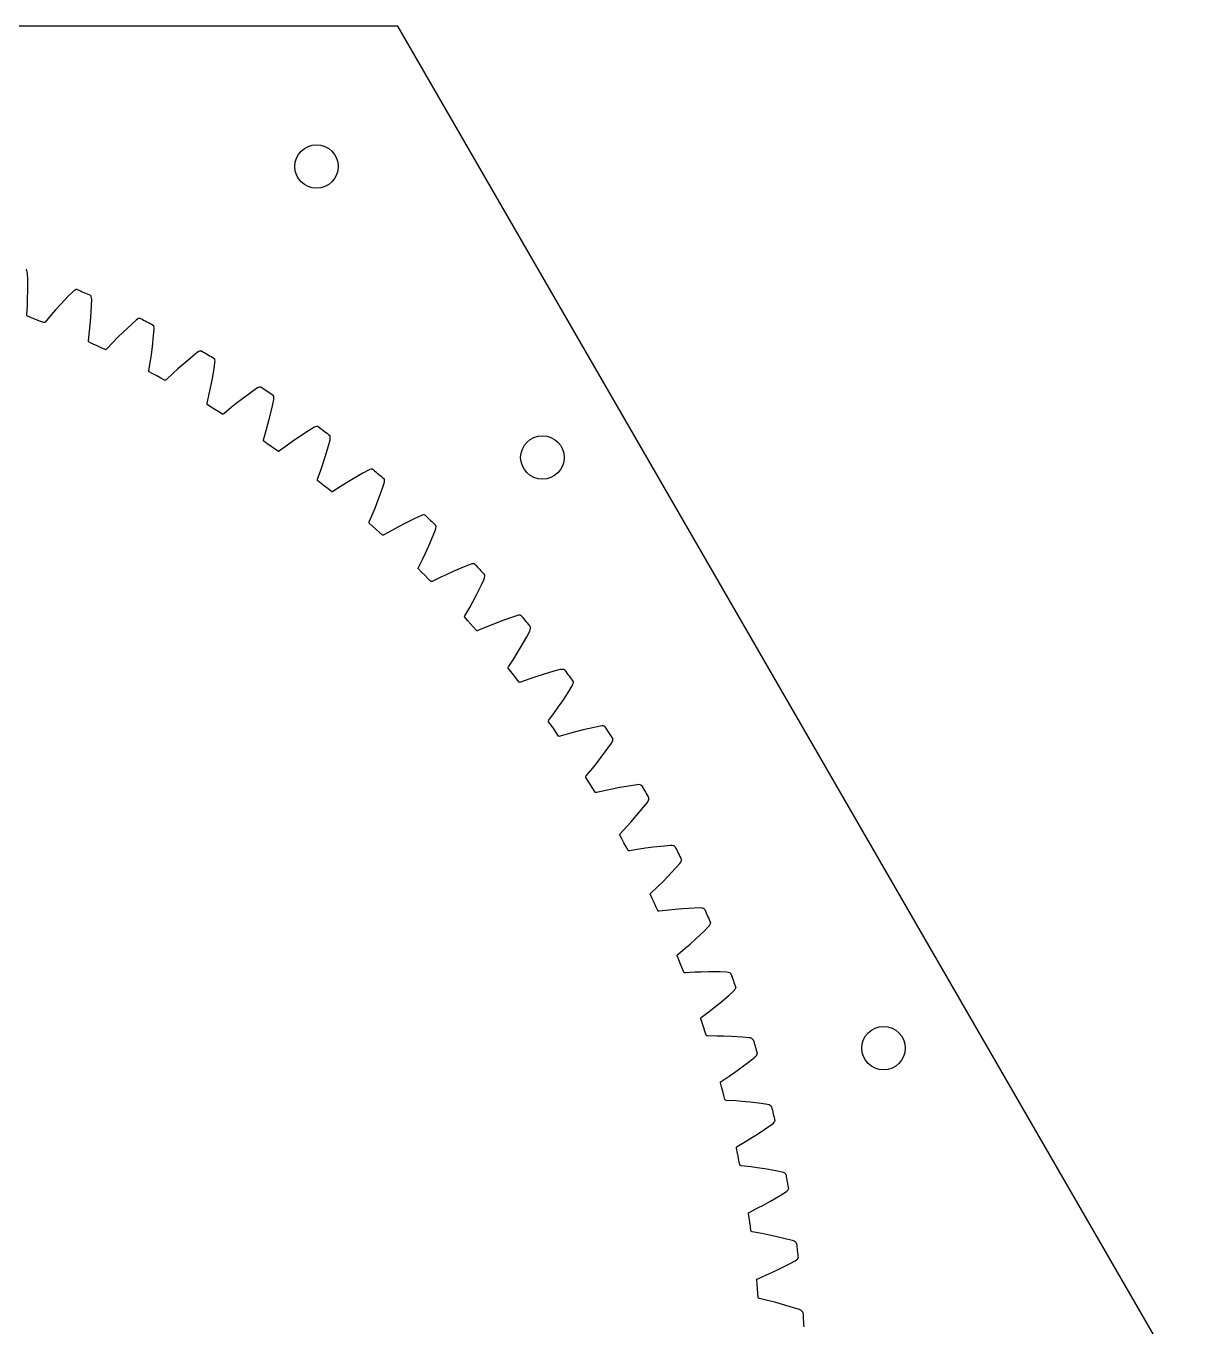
# Model space of a CAD drawing. Header units: inches. Extents: x -2.28 to 2.28, y -2.55 to 1.98.
# Drawn here: x 0.602 to 2.283, y 0.09 to 1.977 of the extents above; entities that cross this region are included whole.
import ezdxf

# ---------------------------------------------------------------- set-up
doc = ezdxf.new("R2010")
doc.units = ezdxf.units.IN
doc.header["$MEASUREMENT"] = 0

msp = doc.modelspace()

# ---------------------------------------------------------------- linework, layer by layer
at = {"color": 7, "linetype": 'Continuous', "lineweight": 25}
for p, q in [((1.1413, 1.9767), (-1.1413, 1.9767)), ((2.2825, 0), (1.1413, 1.9767)), ((0.603, 1.6235), (0.6025, 1.624)), ((0.6034, 1.6229), (0.603, 1.6235)), ((0.6038, 1.6222), (0.6034, 1.6229)), ((0.6043, 1.6204), (0.6038, 1.6222)), ((0.6046, 1.618), (0.6043, 1.6204)), ((0.6049, 1.6089), (0.6046, 1.618)), ((0.6049, 1.5925), (0.6049, 1.6089)), ((0.6047, 1.5812), (0.6049, 1.5925)), ((0.6641, 1.5853), (0.6529, 1.5735)), ((0.6706, 1.5918), (0.6641, 1.5853)), ((0.6724, 1.5933), (0.6706, 1.5918)), ((0.6741, 1.5943), (0.6724, 1.5933)), ((0.6748, 1.5945), (0.6741, 1.5943)), ((0.6755, 1.5947), (0.6748, 1.5945)), ((0.6762, 1.5947), (0.6755, 1.5947)), ((0.6768, 1.5946), (0.6762, 1.5947)), ((0.6963, 1.5857), (0.6959, 1.5862)), ((0.6967, 1.5851), (0.6963, 1.5857)), ((0.6971, 1.5843), (0.6967, 1.5851)), ((0.6036, 1.5579), (0.6044, 1.572)), ((0.6044, 1.572), (0.6047, 1.5812)), ((0.6529, 1.5735), (0.6453, 1.5651)), ((0.6965, 1.5547), (0.6974, 1.571)), ((0.6975, 1.5825), (0.6971, 1.5843)), ((0.6974, 1.571), (0.6977, 1.5801)), ((0.6977, 1.5801), (0.6975, 1.5825)), ((0.6037, 1.5567), (0.6036, 1.5579)), ((0.604, 1.5563), (0.6037, 1.5567)), ((0.6045, 1.556), (0.604, 1.5563)), ((0.6103, 1.5536), (0.6045, 1.556)), ((0.6163, 1.5513), (0.6103, 1.5536)), ((0.6223, 1.5489), (0.6163, 1.5513)), ((0.6281, 1.5466), (0.6223, 1.5489)), ((0.6301, 1.5474), (0.6292, 1.5466)), ((0.6392, 1.5581), (0.6301, 1.5474)), ((0.6453, 1.5651), (0.6392, 1.5581)), ((0.6956, 1.5434), (0.6965, 1.5547)), ((0.762, 1.5501), (0.7552, 1.544)), ((0.7639, 1.5515), (0.762, 1.5501)), ((0.7656, 1.5524), (0.7639, 1.5515)), ((0.7664, 1.5526), (0.7656, 1.5524)), ((0.7671, 1.5527), (0.7664, 1.5526)), ((0.7678, 1.5527), (0.7671, 1.5527)), ((0.7684, 1.5525), (0.7678, 1.5527)), ((0.6287, 1.5465), (0.6281, 1.5466)), ((0.6292, 1.5466), (0.6287, 1.5465)), ((0.6931, 1.5202), (0.6947, 1.5342)), ((0.6947, 1.5342), (0.6956, 1.5434)), ((0.7432, 1.5328), (0.7352, 1.5249)), ((0.7552, 1.544), (0.7432, 1.5328)), ((0.7874, 1.5425), (0.787, 1.543)), ((0.7877, 1.5419), (0.7874, 1.5425)), ((0.7875, 1.5278), (0.7884, 1.5369)), ((0.788, 1.5411), (0.7877, 1.5419)), ((0.7883, 1.5392), (0.788, 1.5411)), ((0.7884, 1.5369), (0.7883, 1.5392)), ((0.6932, 1.519), (0.6931, 1.5202)), ((0.6934, 1.5185), (0.6932, 1.519)), ((0.6939, 1.5182), (0.6934, 1.5185)), ((0.6996, 1.5155), (0.6939, 1.5182)), ((0.7055, 1.5129), (0.6996, 1.5155)), ((0.7113, 1.5101), (0.7055, 1.5129)), ((0.717, 1.5075), (0.7113, 1.5101)), ((0.7287, 1.5183), (0.719, 1.5081)), ((0.7352, 1.5249), (0.7287, 1.5183)), ((0.7842, 1.5003), (0.7857, 1.5115)), ((0.7857, 1.5115), (0.7875, 1.5278)), ((0.7175, 1.5073), (0.717, 1.5075)), ((0.718, 1.5074), (0.7175, 1.5073)), ((0.719, 1.5081), (0.718, 1.5074)), ((0.7804, 1.4773), (0.7828, 1.4912)), ((0.7828, 1.4912), (0.7842, 1.5003)), ((0.8437, 1.4975), (0.8311, 1.487)), ((0.8508, 1.5032), (0.8437, 1.4975)), ((0.8528, 1.5045), (0.8508, 1.5032)), ((0.8546, 1.5052), (0.8528, 1.5045)), ((0.8554, 1.5054), (0.8546, 1.5052)), ((0.8561, 1.5055), (0.8554, 1.5054)), ((0.8568, 1.5054), (0.8561, 1.5055)), ((0.8574, 1.5052), (0.8568, 1.5054)), ((0.8757, 1.4941), (0.8753, 1.4947)), ((0.876, 1.4935), (0.8757, 1.4941)), ((0.8763, 1.4927), (0.876, 1.4935)), ((0.8765, 1.4908), (0.8763, 1.4927)), ((0.8764, 1.4884), (0.8765, 1.4908)), ((0.7804, 1.4761), (0.7804, 1.4773)), ((0.7806, 1.4756), (0.7804, 1.4761)), ((0.781, 1.4753), (0.7806, 1.4756)), ((0.7865, 1.4723), (0.781, 1.4753)), ((0.7922, 1.4693), (0.7865, 1.4723)), ((0.8157, 1.4734), (0.8054, 1.4638)), ((0.8226, 1.4796), (0.8157, 1.4734)), ((0.8311, 1.487), (0.8226, 1.4796)), ((0.8722, 1.4633), (0.875, 1.4794)), ((0.875, 1.4794), (0.8764, 1.4884)), ((0.7979, 1.4662), (0.7922, 1.4693)), ((0.8034, 1.4632), (0.7979, 1.4662)), ((0.8039, 1.463), (0.8034, 1.4632)), ((0.8045, 1.4631), (0.8039, 1.463)), ((0.8054, 1.4638), (0.8045, 1.4631)), ((0.8701, 1.4522), (0.8722, 1.4633)), ((0.9407, 1.453), (0.9389, 1.4523)), ((0.9415, 1.4531), (0.9407, 1.453)), ((0.9422, 1.4531), (0.9415, 1.4531)), ((0.9428, 1.453), (0.9422, 1.4531)), ((0.9434, 1.4528), (0.9428, 1.453)), ((0.8649, 1.4294), (0.8681, 1.4431)), ((0.8681, 1.4431), (0.8701, 1.4522)), ((0.9162, 1.4362), (0.9072, 1.4293)), ((0.9293, 1.4459), (0.9162, 1.4362)), ((0.9368, 1.4512), (0.9293, 1.4459)), ((0.9389, 1.4523), (0.9368, 1.4512)), ((0.9596, 1.426), (0.9615, 1.435)), ((0.9611, 1.4407), (0.9608, 1.4413)), ((0.9614, 1.44), (0.9611, 1.4407)), ((0.9616, 1.4392), (0.9614, 1.44)), ((0.9615, 1.435), (0.9617, 1.4373)), ((0.9617, 1.4373), (0.9616, 1.4392)), ((0.8649, 1.4282), (0.8649, 1.4294)), ((0.865, 1.4278), (0.8649, 1.4282)), ((0.8655, 1.4274), (0.865, 1.4278)), ((0.8708, 1.4241), (0.8655, 1.4274)), ((0.8763, 1.4207), (0.8708, 1.4241)), ((0.8818, 1.4173), (0.8763, 1.4207)), ((0.8871, 1.414), (0.8818, 1.4173)), ((0.9, 1.4235), (0.8892, 1.4145)), ((0.9072, 1.4293), (0.9, 1.4235)), ((0.9559, 1.4101), (0.9596, 1.426)), ((0.8877, 1.4138), (0.8871, 1.414)), ((0.8882, 1.4139), (0.8877, 1.4138)), ((0.8892, 1.4145), (0.8882, 1.4139)), ((0.9506, 1.3902), (0.953, 1.3991)), ((0.953, 1.3991), (0.9559, 1.4101)), ((0.9466, 1.3767), (0.9506, 1.3902)), ((0.9981, 1.3805), (0.9888, 1.3741)), ((1.0118, 1.3894), (0.9981, 1.3805)), ((1.0196, 1.3943), (1.0118, 1.3894)), ((1.0217, 1.3953), (1.0196, 1.3943)), ((1.0235, 1.3958), (1.0217, 1.3953)), ((1.0244, 1.3959), (1.0235, 1.3958)), ((1.0251, 1.3959), (1.0244, 1.3959)), ((1.0257, 1.3958), (1.0251, 1.3959)), ((1.0263, 1.3955), (1.0257, 1.3958)), ((1.0433, 1.3824), (1.0429, 1.383)), ((1.0435, 1.3817), (1.0433, 1.3824)), ((1.0433, 1.3766), (1.0436, 1.379)), ((1.0436, 1.3809), (1.0435, 1.3817)), ((1.0436, 1.379), (1.0436, 1.3809)), ((0.9465, 1.3755), (0.9466, 1.3767)), ((0.9466, 1.375), (0.9465, 1.3755)), ((0.947, 1.3746), (0.9466, 1.375)), ((0.9521, 1.371), (0.947, 1.3746)), ((0.9575, 1.3674), (0.9521, 1.371)), ((0.9627, 1.3636), (0.9575, 1.3674)), ((0.9678, 1.3601), (0.9627, 1.3636)), ((0.9684, 1.3598), (0.9678, 1.3601)), ((0.9689, 1.3598), (0.9684, 1.3598)), ((0.9699, 1.3604), (0.9689, 1.3598)), ((0.9813, 1.3687), (0.9699, 1.3604)), ((0.9888, 1.3741), (0.9813, 1.3687)), ((1.0362, 1.3521), (1.0409, 1.3678)), ((1.0409, 1.3678), (1.0433, 1.3766)), ((1.0298, 1.3326), (1.0328, 1.3414)), ((1.0328, 1.3414), (1.0362, 1.3521)), ((1.025, 1.3193), (1.0298, 1.3326)), ((1.0909, 1.3283), (1.0767, 1.3201)), ((1.0989, 1.3326), (1.0909, 1.3283)), ((1.1011, 1.3335), (1.0989, 1.3326)), ((1.103, 1.334), (1.1011, 1.3335)), ((1.1038, 1.334), (1.103, 1.334)), ((1.1045, 1.3339), (1.1038, 1.334)), ((1.1052, 1.3338), (1.1045, 1.3339)), ((1.1057, 1.3335), (1.1052, 1.3338)), ((1.0248, 1.3182), (1.025, 1.3193)), ((1.0249, 1.3177), (1.0248, 1.3182)), ((1.0253, 1.3172), (1.0249, 1.3177)), ((1.0302, 1.3134), (1.0253, 1.3172)), ((1.0353, 1.3094), (1.0302, 1.3134)), ((1.0404, 1.3053), (1.0353, 1.3094)), ((1.0453, 1.3015), (1.0404, 1.3053)), ((1.0592, 1.3094), (1.0474, 1.3017)), ((1.067, 1.3143), (1.0592, 1.3094)), ((1.0767, 1.3201), (1.067, 1.3143)), ((1.1131, 1.2896), (1.1186, 1.305)), ((1.1186, 1.305), (1.1215, 1.3137)), ((1.1215, 1.3137), (1.1221, 1.3159)), ((1.1219, 1.3194), (1.1216, 1.32)), ((1.1221, 1.3187), (1.1219, 1.3194)), ((1.1222, 1.3179), (1.1221, 1.3187)), ((1.1221, 1.3159), (1.1222, 1.3179)), ((1.0458, 1.3012), (1.0453, 1.3015)), ((1.0463, 1.3012), (1.0458, 1.3012)), ((1.0474, 1.3017), (1.0463, 1.3012)), ((1.109, 1.279), (1.1131, 1.2896)), ((1.1, 1.2575), (1.1056, 1.2705)), ((1.1056, 1.2705), (1.109, 1.279)), ((1.1746, 1.2665), (1.1663, 1.2626)), ((1.1768, 1.2672), (1.1746, 1.2665)), ((1.1787, 1.2676), (1.1768, 1.2672)), ((1.1795, 1.2676), (1.1787, 1.2676)), ((1.1802, 1.2675), (1.1795, 1.2676)), ((1.1808, 1.2672), (1.1802, 1.2675)), ((1.1814, 1.2669), (1.1808, 1.2672)), ((1.0997, 1.2564), (1.1, 1.2575)), ((1.0998, 1.2558), (1.0997, 1.2564)), ((1.1002, 1.2554), (1.0998, 1.2558)), ((1.1048, 1.2512), (1.1002, 1.2554)), ((1.1097, 1.247), (1.1048, 1.2512)), ((1.1145, 1.2426), (1.1097, 1.247)), ((1.1335, 1.2456), (1.1213, 1.2386)), ((1.1416, 1.25), (1.1335, 1.2456)), ((1.1516, 1.2553), (1.1416, 1.25)), ((1.1663, 1.2626), (1.1516, 1.2553)), ((1.1926, 1.2377), (1.196, 1.2462)), ((1.196, 1.2462), (1.1967, 1.2485)), ((1.1967, 1.2519), (1.1964, 1.2525)), ((1.1968, 1.2512), (1.1967, 1.2519)), ((1.1967, 1.2485), (1.1969, 1.2504)), ((1.1969, 1.2504), (1.1968, 1.2512)), ((1.1192, 1.2385), (1.1145, 1.2426)), ((1.1197, 1.2382), (1.1192, 1.2385)), ((1.1202, 1.2382), (1.1197, 1.2382)), ((1.1213, 1.2386), (1.1202, 1.2382)), ((1.1862, 1.2227), (1.1926, 1.2377)), ((1.1776, 1.204), (1.1815, 1.2124)), ((1.1815, 1.2124), (1.1862, 1.2227)), ((1.1709, 1.1903), (1.1713, 1.1914)), ((1.171, 1.1898), (1.1709, 1.1903)), ((1.1713, 1.1893), (1.171, 1.1898)), ((1.1713, 1.1914), (1.1776, 1.204)), ((1.1757, 1.1849), (1.1713, 1.1893)), ((1.2377, 1.1926), (1.2227, 1.1862)), ((1.2462, 1.196), (1.2377, 1.1926)), ((1.2485, 1.1967), (1.2462, 1.196)), ((1.2504, 1.1969), (1.2485, 1.1967)), ((1.2512, 1.1968), (1.2504, 1.1969)), ((1.2519, 1.1967), (1.2512, 1.1968)), ((1.2525, 1.1964), (1.2519, 1.1967)), ((1.253, 1.1961), (1.2525, 1.1964)), ((1.1804, 1.1804), (1.1757, 1.1849)), ((1.1849, 1.1757), (1.1804, 1.1804)), ((1.1893, 1.1713), (1.1849, 1.1757)), ((1.1898, 1.171), (1.1893, 1.1713)), ((1.1903, 1.1709), (1.1898, 1.171)), ((1.1914, 1.1713), (1.1903, 1.1709)), ((1.204, 1.1776), (1.1914, 1.1713)), ((1.2124, 1.1815), (1.204, 1.1776)), ((1.2227, 1.1862), (1.2124, 1.1815)), ((1.2626, 1.1663), (1.2665, 1.1746)), ((1.2665, 1.1746), (1.2672, 1.1768)), ((1.2675, 1.1802), (1.2672, 1.1808)), ((1.2672, 1.1768), (1.2676, 1.1787)), ((1.2676, 1.1795), (1.2675, 1.1802)), ((1.2676, 1.1787), (1.2676, 1.1795)), ((1.25, 1.1416), (1.2553, 1.1516)), ((1.2553, 1.1516), (1.2626, 1.1663)), ((1.2386, 1.1213), (1.2456, 1.1335)), ((1.2456, 1.1335), (1.25, 1.1416)), ((1.2382, 1.1202), (1.2386, 1.1213)), ((1.2382, 1.1197), (1.2382, 1.1202)), ((1.2385, 1.1192), (1.2382, 1.1197)), ((1.2426, 1.1145), (1.2385, 1.1192)), ((1.247, 1.1097), (1.2426, 1.1145)), ((1.305, 1.1186), (1.2896, 1.1131)), ((1.3137, 1.1215), (1.305, 1.1186)), ((1.3159, 1.1221), (1.3137, 1.1215)), ((1.3179, 1.1222), (1.3159, 1.1221)), ((1.3187, 1.1221), (1.3179, 1.1222)), ((1.3194, 1.1219), (1.3187, 1.1221)), ((1.32, 1.1216), (1.3194, 1.1219)), ((1.3205, 1.1212), (1.32, 1.1216)), ((1.2512, 1.1048), (1.247, 1.1097)), ((1.2554, 1.1002), (1.2512, 1.1048)), ((1.2558, 1.0998), (1.2554, 1.1002)), ((1.2564, 1.0997), (1.2558, 1.0998)), ((1.2575, 1.1), (1.2564, 1.0997)), ((1.2705, 1.1056), (1.2575, 1.1)), ((1.279, 1.109), (1.2705, 1.1056)), ((1.2896, 1.1131), (1.279, 1.109)), ((1.3283, 1.0909), (1.3326, 1.0989)), ((1.3326, 1.0989), (1.3335, 1.1011)), ((1.3335, 1.1011), (1.334, 1.103)), ((1.3339, 1.1045), (1.3338, 1.1052)), ((1.334, 1.1038), (1.3339, 1.1045)), ((1.334, 1.103), (1.334, 1.1038)), ((1.3143, 1.067), (1.3201, 1.0767)), ((1.3201, 1.0767), (1.3283, 1.0909)), ((1.3017, 1.0474), (1.3094, 1.0592)), ((1.3094, 1.0592), (1.3143, 1.067)), ((1.3012, 1.0463), (1.3017, 1.0474)), ((1.3012, 1.0458), (1.3012, 1.0463)), ((1.3015, 1.0453), (1.3012, 1.0458)), ((1.3053, 1.0404), (1.3015, 1.0453)), ((1.3094, 1.0353), (1.3053, 1.0404)), ((1.3678, 1.0409), (1.3521, 1.0362)), ((1.3766, 1.0433), (1.3678, 1.0409)), ((1.379, 1.0436), (1.3766, 1.0433)), ((1.3809, 1.0436), (1.379, 1.0436)), ((1.3817, 1.0435), (1.3809, 1.0436)), ((1.3824, 1.0433), (1.3817, 1.0435)), ((1.383, 1.0429), (1.3824, 1.0433)), ((1.3834, 1.0425), (1.383, 1.0429)), ((1.3134, 1.0302), (1.3094, 1.0353)), ((1.3172, 1.0253), (1.3134, 1.0302)), ((1.3177, 1.0249), (1.3172, 1.0253)), ((1.3182, 1.0248), (1.3177, 1.0249)), ((1.3193, 1.025), (1.3182, 1.0248)), ((1.3326, 1.0298), (1.3193, 1.025)), ((1.3414, 1.0328), (1.3326, 1.0298)), ((1.3521, 1.0362), (1.3414, 1.0328)), ((1.3894, 1.0118), (1.3943, 1.0196)), ((1.3943, 1.0196), (1.3953, 1.0217)), ((1.3953, 1.0217), (1.3958, 1.0235)), ((1.3959, 1.0251), (1.3958, 1.0257)), ((1.3958, 1.0235), (1.3959, 1.0244)), ((1.3959, 1.0244), (1.3959, 1.0251)), ((1.3805, 0.9981), (1.3894, 1.0118)), ((1.3604, 0.9699), (1.3687, 0.9813)), ((1.3687, 0.9813), (1.3741, 0.9888)), ((1.3741, 0.9888), (1.3805, 0.9981)), ((1.3598, 0.9689), (1.3604, 0.9699)), ((1.3598, 0.9684), (1.3598, 0.9689)), ((1.3601, 0.9678), (1.3598, 0.9684)), ((1.3636, 0.9627), (1.3601, 0.9678)), ((1.3674, 0.9575), (1.3636, 0.9627)), ((1.371, 0.9521), (1.3674, 0.9575)), ((1.3746, 0.947), (1.371, 0.9521)), ((1.375, 0.9466), (1.3746, 0.947)), ((1.3755, 0.9465), (1.375, 0.9466)), ((1.3767, 0.9466), (1.3755, 0.9465)), ((1.3902, 0.9506), (1.3767, 0.9466)), ((1.3991, 0.953), (1.3902, 0.9506)), ((1.4101, 0.9559), (1.3991, 0.953)), ((1.426, 0.9596), (1.4101, 0.9559)), ((1.435, 0.9615), (1.426, 0.9596)), ((1.4373, 0.9617), (1.435, 0.9615)), ((1.4392, 0.9616), (1.4373, 0.9617)), ((1.44, 0.9614), (1.4392, 0.9616)), ((1.4407, 0.9611), (1.44, 0.9614)), ((1.4413, 0.9608), (1.4407, 0.9611)), ((1.4417, 0.9603), (1.4413, 0.9608)), ((1.4362, 0.9162), (1.4459, 0.9293)), ((1.4459, 0.9293), (1.4512, 0.9368)), ((1.4512, 0.9368), (1.4523, 0.9389)), ((1.4523, 0.9389), (1.453, 0.9407)), ((1.4531, 0.9422), (1.453, 0.9428)), ((1.453, 0.9407), (1.4531, 0.9415)), ((1.4531, 0.9415), (1.4531, 0.9422)), ((1.4235, 0.9), (1.4293, 0.9072)), ((1.4293, 0.9072), (1.4362, 0.9162)), ((1.4138, 0.8877), (1.4139, 0.8882)), ((1.414, 0.8871), (1.4138, 0.8877)), ((1.4139, 0.8882), (1.4145, 0.8892)), ((1.4173, 0.8818), (1.414, 0.8871)), ((1.4145, 0.8892), (1.4235, 0.9)), ((1.4207, 0.8763), (1.4173, 0.8818)), ((1.4241, 0.8708), (1.4207, 0.8763)), ((1.4274, 0.8655), (1.4241, 0.8708)), ((1.4431, 0.8681), (1.4294, 0.8649)), ((1.4522, 0.8701), (1.4431, 0.8681)), ((1.4633, 0.8722), (1.4522, 0.8701)), ((1.4794, 0.875), (1.4633, 0.8722)), ((1.4884, 0.8764), (1.4794, 0.875)), ((1.4908, 0.8765), (1.4884, 0.8764)), ((1.4927, 0.8763), (1.4908, 0.8765)), ((1.4935, 0.876), (1.4927, 0.8763)), ((1.4941, 0.8757), (1.4935, 0.876)), ((1.4947, 0.8753), (1.4941, 0.8757)), ((1.4951, 0.8749), (1.4947, 0.8753)), ((1.4278, 0.865), (1.4274, 0.8655)), ((1.4282, 0.8649), (1.4278, 0.865)), ((1.4294, 0.8649), (1.4282, 0.8649)), ((1.4975, 0.8437), (1.5032, 0.8508)), ((1.5032, 0.8508), (1.5045, 0.8528)), ((1.5045, 0.8528), (1.5052, 0.8546)), ((1.5052, 0.8546), (1.5054, 0.8554)), ((1.5055, 0.8561), (1.5054, 0.8568)), ((1.5054, 0.8554), (1.5055, 0.8561)), ((1.4796, 0.8226), (1.487, 0.8311)), ((1.487, 0.8311), (1.4975, 0.8437)), ((1.4638, 0.8054), (1.4734, 0.8157)), ((1.4734, 0.8157), (1.4796, 0.8226)), ((1.463, 0.8039), (1.4631, 0.8045)), ((1.4632, 0.8034), (1.463, 0.8039)), ((1.4631, 0.8045), (1.4638, 0.8054)), ((1.4662, 0.7979), (1.4632, 0.8034)), ((1.4693, 0.7922), (1.4662, 0.7979)), ((1.4723, 0.7865), (1.4693, 0.7922)), ((1.4753, 0.781), (1.4723, 0.7865)), ((1.4756, 0.7806), (1.4753, 0.781)), ((1.4761, 0.7804), (1.4756, 0.7806)), ((1.4773, 0.7804), (1.4761, 0.7804)), ((1.4912, 0.7828), (1.4773, 0.7804)), ((1.5003, 0.7842), (1.4912, 0.7828)), ((1.5115, 0.7857), (1.5003, 0.7842)), ((1.5278, 0.7875), (1.5115, 0.7857)), ((1.5369, 0.7884), (1.5278, 0.7875)), ((1.5392, 0.7883), (1.5369, 0.7884)), ((1.5411, 0.788), (1.5392, 0.7883)), ((1.5419, 0.7877), (1.5411, 0.788)), ((1.5425, 0.7874), (1.5419, 0.7877)), ((1.543, 0.787), (1.5425, 0.7874)), ((1.5434, 0.7865), (1.543, 0.787)), ((1.5328, 0.7432), (1.544, 0.7552)), ((1.544, 0.7552), (1.5501, 0.762)), ((1.5501, 0.762), (1.5515, 0.7639)), ((1.5515, 0.7639), (1.5524, 0.7656)), ((1.5524, 0.7656), (1.5526, 0.7664)), ((1.5526, 0.7664), (1.5527, 0.7671)), ((1.5527, 0.7671), (1.5527, 0.7678)), ((1.5249, 0.7352), (1.5328, 0.7432)), ((1.5073, 0.7175), (1.5074, 0.718)), ((1.5075, 0.717), (1.5073, 0.7175)), ((1.5074, 0.718), (1.5081, 0.719)), ((1.5101, 0.7113), (1.5075, 0.717)), ((1.5081, 0.719), (1.5183, 0.7287)), ((1.5183, 0.7287), (1.5249, 0.7352)), ((1.5129, 0.7055), (1.5101, 0.7113)), ((1.5155, 0.6996), (1.5129, 0.7055)), ((1.5182, 0.6939), (1.5155, 0.6996)), ((1.5185, 0.6934), (1.5182, 0.6939)), ((1.519, 0.6932), (1.5185, 0.6934)), ((1.5202, 0.6931), (1.519, 0.6932)), ((1.5342, 0.6947), (1.5202, 0.6931)), ((1.5434, 0.6956), (1.5342, 0.6947)), ((1.5547, 0.6965), (1.5434, 0.6956)), ((1.571, 0.6974), (1.5547, 0.6965)), ((1.5801, 0.6977), (1.571, 0.6974)), ((1.5825, 0.6975), (1.5801, 0.6977)), ((1.5843, 0.6971), (1.5825, 0.6975)), ((1.5851, 0.6967), (1.5843, 0.6971)), ((1.5857, 0.6963), (1.5851, 0.6967)), ((1.5862, 0.6959), (1.5857, 0.6963)), ((1.5866, 0.6954), (1.5862, 0.6959)), ((1.5735, 0.6529), (1.5853, 0.6641)), ((1.5853, 0.6641), (1.5918, 0.6706)), ((1.5918, 0.6706), (1.5933, 0.6724)), ((1.5933, 0.6724), (1.5943, 0.6741)), ((1.5943, 0.6741), (1.5945, 0.6748)), ((1.5945, 0.6748), (1.5947, 0.6755)), ((1.5947, 0.6755), (1.5947, 0.6762)), ((1.5581, 0.6392), (1.5651, 0.6453)), ((1.5651, 0.6453), (1.5735, 0.6529)), ((1.5465, 0.6287), (1.5466, 0.6292)), ((1.5466, 0.6281), (1.5465, 0.6287)), ((1.5466, 0.6292), (1.5474, 0.6301)), ((1.5489, 0.6223), (1.5466, 0.6281)), ((1.5474, 0.6301), (1.5581, 0.6392)), ((1.5513, 0.6163), (1.5489, 0.6223)), ((1.5536, 0.6103), (1.5513, 0.6163)), ((1.556, 0.6045), (1.5536, 0.6103)), ((1.5563, 0.604), (1.556, 0.6045)), ((1.5567, 0.6037), (1.5563, 0.604)), ((1.572, 0.6044), (1.5579, 0.6036)), ((1.5812, 0.6047), (1.572, 0.6044)), ((1.5925, 0.6049), (1.5812, 0.6047)), ((1.6089, 0.6049), (1.5925, 0.6049)), ((1.618, 0.6046), (1.6089, 0.6049)), ((1.6204, 0.6043), (1.618, 0.6046)), ((1.6222, 0.6038), (1.6204, 0.6043)), ((1.6229, 0.6034), (1.6222, 0.6038)), ((1.5579, 0.6036), (1.5567, 0.6037)), ((1.6235, 0.603), (1.6229, 0.6034)), ((1.624, 0.6025), (1.6235, 0.603)), ((1.6243, 0.602), (1.624, 0.6025)), ((1.6088, 0.5603), (1.6213, 0.5708)), ((1.6213, 0.5708), (1.6281, 0.5769)), ((1.6281, 0.5769), (1.6297, 0.5786)), ((1.6297, 0.5786), (1.6307, 0.5802)), ((1.6307, 0.5802), (1.6311, 0.581)), ((1.6311, 0.581), (1.6313, 0.5817)), ((1.6313, 0.5817), (1.6313, 0.5823)), ((1.5814, 0.539), (1.5927, 0.5475)), ((1.5927, 0.5475), (1.6, 0.5532)), ((1.6, 0.5532), (1.6088, 0.5603)), ((1.5804, 0.5377), (1.5806, 0.5382)), ((1.5805, 0.5371), (1.5804, 0.5377)), ((1.5824, 0.5312), (1.5805, 0.5371)), ((1.5806, 0.5382), (1.5814, 0.539)), ((1.5845, 0.5251), (1.5824, 0.5312)), ((1.5865, 0.5189), (1.5845, 0.5251)), ((1.5885, 0.513), (1.5865, 0.5189)), ((1.5888, 0.5125), (1.5885, 0.513)), ((1.5892, 0.5122), (1.5888, 0.5125)), ((1.5903, 0.512), (1.5892, 0.5122)), ((1.6044, 0.5119), (1.5903, 0.512)), ((1.6137, 0.5117), (1.6044, 0.5119)), ((1.625, 0.5113), (1.6137, 0.5117)), ((1.6413, 0.5103), (1.625, 0.5113)), ((1.6504, 0.5095), (1.6413, 0.5103)), ((1.6527, 0.5091), (1.6504, 0.5095)), ((1.6545, 0.5084), (1.6527, 0.5091)), ((1.6552, 0.508), (1.6545, 0.5084)), ((1.6558, 0.5075), (1.6552, 0.508)), ((1.6563, 0.507), (1.6558, 0.5075)), ((1.6566, 0.5065), (1.6563, 0.507)), ((1.6386, 0.4658), (1.6517, 0.4756)), ((1.6517, 0.4756), (1.6589, 0.4812)), ((1.6589, 0.4812), (1.6606, 0.4829)), ((1.6606, 0.4829), (1.6617, 0.4844)), ((1.6617, 0.4844), (1.6621, 0.4851)), ((1.6621, 0.4851), (1.6623, 0.4858)), ((1.6623, 0.4858), (1.6624, 0.4865)), ((1.61, 0.4462), (1.6218, 0.4539)), ((1.6218, 0.4539), (1.6294, 0.4592)), ((1.6294, 0.4592), (1.6386, 0.4658)), ((1.609, 0.4449), (1.6092, 0.4454)), ((1.6091, 0.4443), (1.609, 0.4449)), ((1.6106, 0.4383), (1.6091, 0.4443)), ((1.6092, 0.4454), (1.61, 0.4462)), ((1.6124, 0.432), (1.6106, 0.4383)), ((1.614, 0.4258), (1.6124, 0.432)), ((1.6156, 0.4198), (1.614, 0.4258)), ((1.6159, 0.4192), (1.6156, 0.4198)), ((1.6163, 0.4189), (1.6159, 0.4192)), ((1.6174, 0.4186), (1.6163, 0.4189)), ((1.6315, 0.4178), (1.6174, 0.4186)), ((1.6407, 0.417), (1.6315, 0.4178)), ((1.652, 0.4159), (1.6407, 0.417)), ((1.6682, 0.414), (1.652, 0.4159)), ((1.6773, 0.4127), (1.6682, 0.414)), ((1.6796, 0.4121), (1.6773, 0.4127)), ((1.6813, 0.4113), (1.6796, 0.4121)), ((1.682, 0.4109), (1.6813, 0.4113)), ((1.6825, 0.4104), (1.682, 0.4109)), ((1.6829, 0.4099), (1.6825, 0.4104)), ((1.6832, 0.4093), (1.6829, 0.4099)), ((1.6629, 0.3697), (1.6766, 0.3787)), ((1.6766, 0.3787), (1.6841, 0.384)), ((1.6841, 0.384), (1.6859, 0.3855)), ((1.6859, 0.3855), (1.6871, 0.387)), ((1.6871, 0.387), (1.6875, 0.3877)), ((1.6875, 0.3877), (1.6878, 0.3884)), ((1.6878, 0.3884), (1.6879, 0.389)), ((1.6333, 0.3518), (1.6455, 0.3589)), ((1.6455, 0.3589), (1.6534, 0.3637)), ((1.6534, 0.3637), (1.6629, 0.3697)), ((1.6321, 0.3506), (1.6324, 0.351)), ((1.6322, 0.35), (1.6321, 0.3506)), ((1.6334, 0.3439), (1.6322, 0.35)), ((1.6324, 0.351), (1.6333, 0.3518)), ((1.6348, 0.3376), (1.6334, 0.3439)), ((1.636, 0.3312), (1.6348, 0.3376)), ((1.6373, 0.3251), (1.636, 0.3312)), ((1.6375, 0.3246), (1.6373, 0.3251)), ((1.6379, 0.3242), (1.6375, 0.3246)), ((1.639, 0.3239), (1.6379, 0.3242)), ((1.653, 0.3222), (1.639, 0.3239)), ((1.6622, 0.3209), (1.653, 0.3222)), ((1.6734, 0.3192), (1.6622, 0.3209)), ((1.6895, 0.3163), (1.6734, 0.3192)), ((1.6984, 0.3145), (1.6895, 0.3163)), ((1.7007, 0.3138), (1.6984, 0.3145)), ((1.7024, 0.3129), (1.7007, 0.3138)), ((1.703, 0.3124), (1.7024, 0.3129)), ((1.7035, 0.3119), (1.703, 0.3124)), ((1.7039, 0.3113), (1.7035, 0.3119)), ((1.7042, 0.3108), (1.7039, 0.3113)), ((1.6958, 0.2806), (1.7036, 0.2854)), ((1.7036, 0.2854), (1.7054, 0.2868)), ((1.7054, 0.2868), (1.7067, 0.2882)), ((1.7067, 0.2882), (1.7072, 0.2889)), ((1.7072, 0.2889), (1.7075, 0.2896)), ((1.7075, 0.2896), (1.7076, 0.2902)), ((1.6635, 0.2626), (1.6717, 0.2669)), ((1.6717, 0.2669), (1.6816, 0.2724)), ((1.6816, 0.2724), (1.6958, 0.2806)), ((1.6498, 0.2551), (1.65, 0.2555)), ((1.6498, 0.2545), (1.6498, 0.2551)), ((1.6506, 0.2483), (1.6498, 0.2545)), ((1.65, 0.2555), (1.651, 0.2562)), ((1.6517, 0.2419), (1.6506, 0.2483)), ((1.651, 0.2562), (1.6635, 0.2626)), ((1.6525, 0.2355), (1.6517, 0.2419)), ((1.6534, 0.2294), (1.6525, 0.2355)), ((1.6536, 0.2288), (1.6534, 0.2294)), ((1.654, 0.2284), (1.6536, 0.2288)), ((1.6551, 0.228), (1.654, 0.2284)), ((1.669, 0.2255), (1.6551, 0.228)), ((1.678, 0.2237), (1.669, 0.2255)), ((1.6891, 0.2213), (1.678, 0.2237)), ((1.705, 0.2175), (1.6891, 0.2213)), ((1.7138, 0.2152), (1.705, 0.2175)), ((1.716, 0.2143), (1.7138, 0.2152)), ((1.7177, 0.2134), (1.716, 0.2143)), ((1.7183, 0.2129), (1.7177, 0.2134)), ((1.7188, 0.2123), (1.7183, 0.2129)), ((1.7191, 0.2117), (1.7188, 0.2123)), ((1.7194, 0.2112), (1.7191, 0.2117)), ((1.7206, 0.1885), (1.7211, 0.1892)), ((1.7211, 0.1892), (1.7214, 0.1898)), ((1.7214, 0.1898), (1.7216, 0.1904)), ((1.6844, 0.1693), (1.6946, 0.1742)), ((1.6946, 0.1742), (1.7092, 0.1815)), ((1.7092, 0.1815), (1.7173, 0.1859)), ((1.7173, 0.1859), (1.7192, 0.1872)), ((1.7192, 0.1872), (1.7206, 0.1885)), ((1.6618, 0.1587), (1.6621, 0.1592)), ((1.6618, 0.1581), (1.6618, 0.1587)), ((1.6623, 0.1519), (1.6618, 0.1581)), ((1.6621, 0.1592), (1.6631, 0.1598)), ((1.6629, 0.1455), (1.6623, 0.1519)), ((1.6631, 0.1598), (1.676, 0.1654)), ((1.676, 0.1654), (1.6844, 0.1693)), ((1.6634, 0.139), (1.6629, 0.1455)), ((1.664, 0.1328), (1.6634, 0.139)), ((1.6641, 0.1323), (1.664, 0.1328)), ((1.6645, 0.1319), (1.6641, 0.1323)), ((1.6655, 0.1314), (1.6645, 0.1319)), ((1.6793, 0.1281), (1.6655, 0.1314)), ((1.6882, 0.1258), (1.6793, 0.1281)), ((1.6991, 0.1227), (1.6882, 0.1258)), ((1.7148, 0.118), (1.6991, 0.1227)), ((1.7235, 0.1152), (1.7148, 0.118)), ((1.7256, 0.1142), (1.7235, 0.1152)), ((1.7272, 0.1131), (1.7256, 0.1142)), ((1.7278, 0.1126), (1.7272, 0.1131)), ((1.7282, 0.112), (1.7278, 0.1126)), ((1.7285, 0.1114), (1.7282, 0.112)), ((1.7287, 0.1108), (1.7285, 0.1114))]:
    msp.add_line(p, q, dxfattribs=at)
for centre in [(1.0236, 1.773), (1.351, 1.351), (1.8456, 0.4945)]:
    msp.add_circle(centre, 0.0315, dxfattribs=at)
for centre, start, end in [((1.402, 3.2196), 245.9513, 246.6225), ((1.5868, 3.1327), 242.6179, 243.2892), ((1.7663, 3.0351), 239.2846, 239.9558), ((1.9398, 2.9273), 235.9513, 236.6225), ((2.1067, 2.8095), 232.6179, 233.2892), ((2.2665, 2.6823), 229.2846, 229.9558), ((2.4186, 2.546), 225.9513, 226.6225), ((2.5626, 2.401), 222.6179, 223.2892), ((2.6978, 2.248), 219.2846, 219.9558), ((2.824, 2.0873), 215.9513, 216.6225), ((2.9406, 1.9196), 212.6179, 213.2892), ((3.0472, 1.7453), 209.2846, 209.9558), ((3.1435, 1.5652), 205.9513, 206.6225), ((3.2292, 1.3798), 202.6179, 203.2892), ((3.304, 1.1897), 199.2846, 199.9558), ((3.3676, 0.9956), 195.9513, 196.6225), ((3.4198, 0.7981), 192.6179, 193.2892), ((3.4604, 0.5979), 189.2846, 189.9558), ((3.4893, 0.3957), 185.9513, 186.6225), ((3.5064, 0.1921), 182.6179, 183.2892)]:
    msp.add_arc(centre, 1.7795, start, end, dxfattribs=at)

doc.saveas('drawing.dxf')
